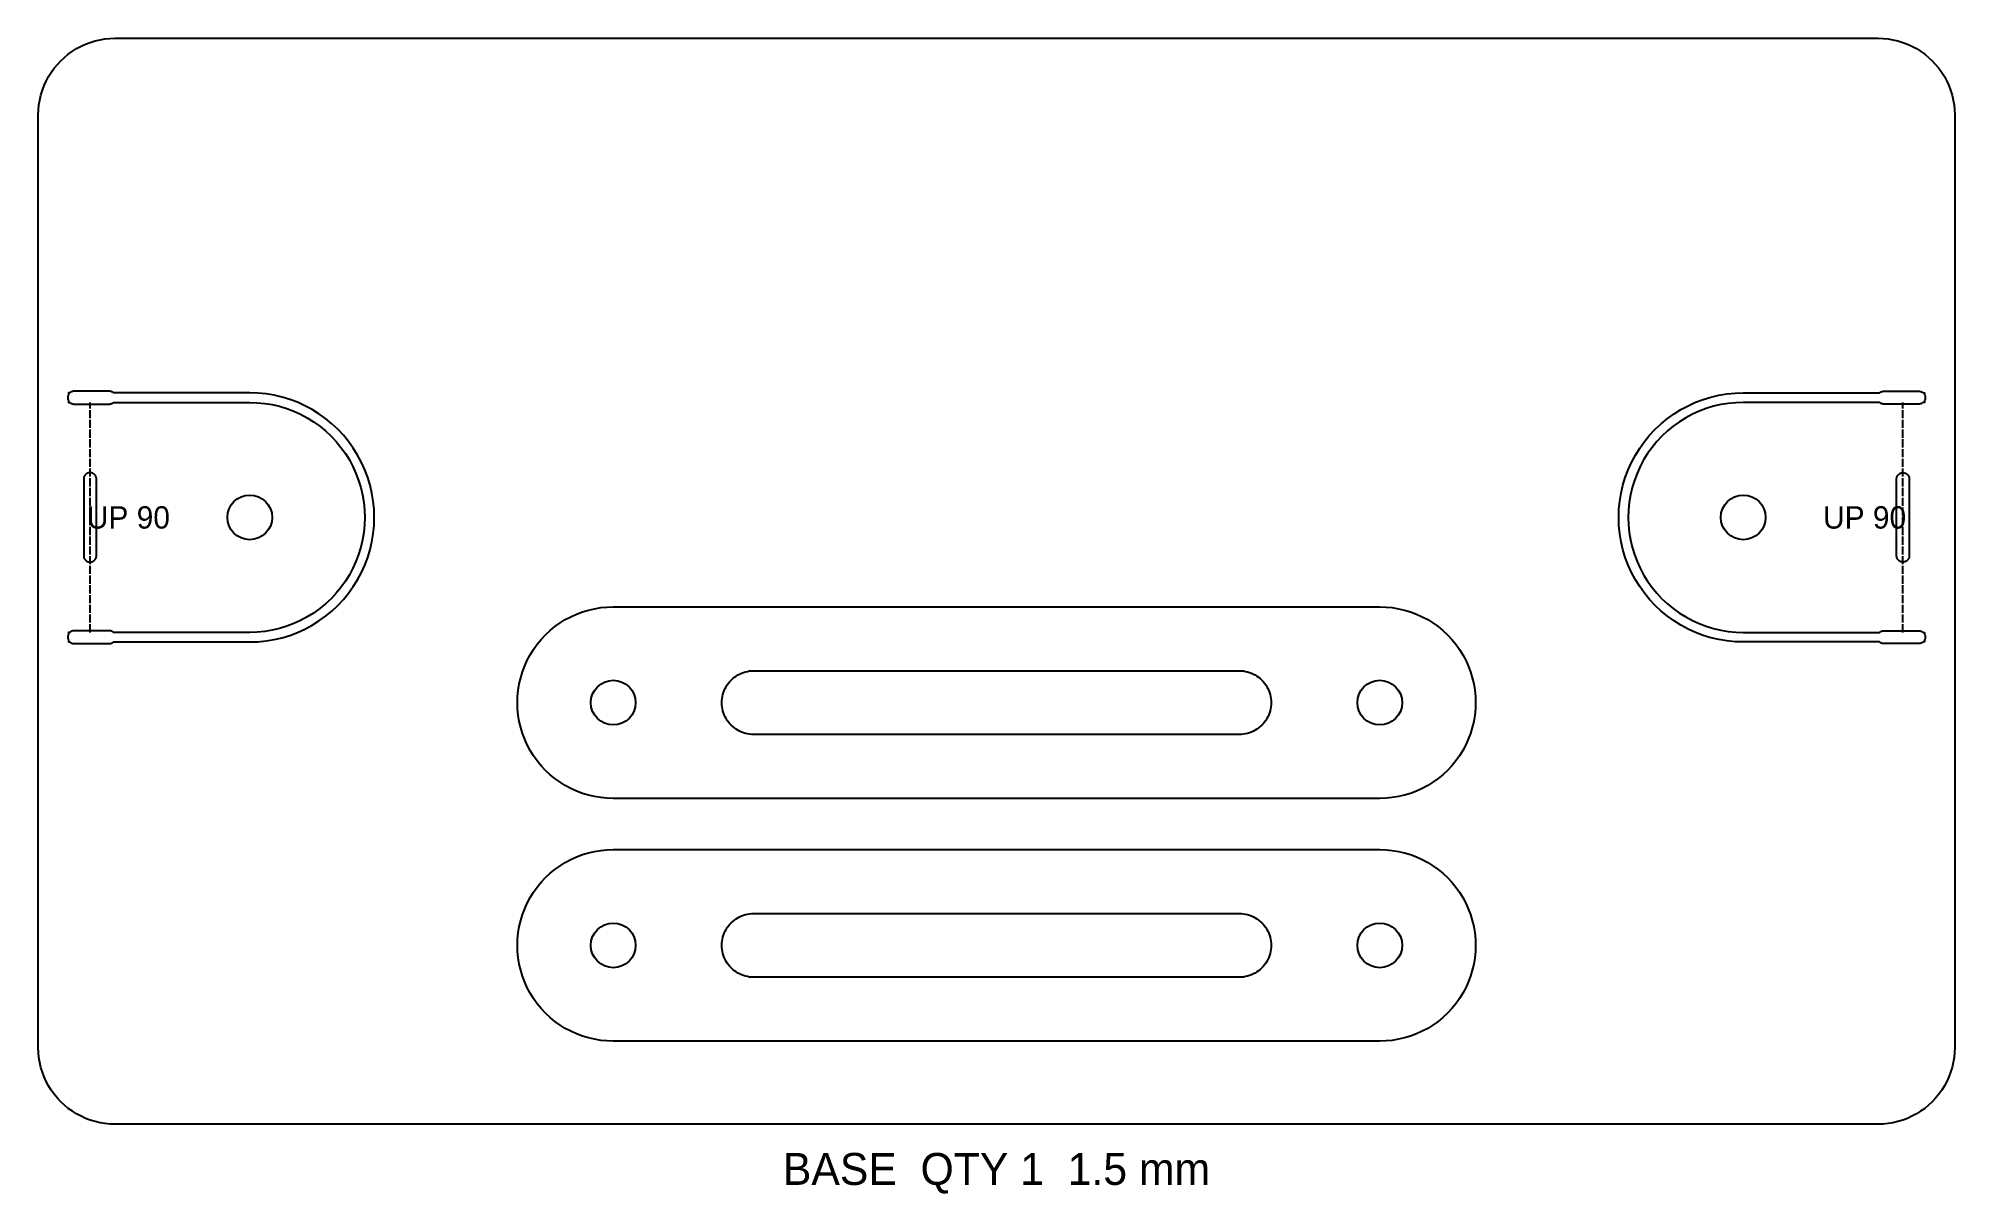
# Model space of a CAD drawing. Header units: millimetres. Extents: x -150 to 150, y -11 to 170.
import ezdxf
from ezdxf.enums import TextEntityAlignment as Align

# ---------------------------------------------------------------- set-up
doc = ezdxf.new("R2010")
doc.units = ezdxf.units.MM
doc.linetypes.add('DASHED', pattern=[1.524, 1.27, -0.254])
for name, color, linetype in [('BEND', 1, 'DASHED'), ('CUT', 7, 'Continuous'), ('LABEL', 3, 'Continuous')]:
    doc.layers.add(name, color=color, linetype=linetype)

msp = doc.modelspace()

# ---------------------------------------------------------------- linework, layer by layer
at = {"layer": 'BEND'}
for p, q in [((-141.9, 77), (-141.9, 113)), ((141.9, 77), (141.9, 113))]:
    msp.add_line(p, q, dxfattribs=at)
at = {"layer": 'CUT'}
for points in [[(150, 12), (149.97, 11.22), (149.9, 10.43), (149.77, 9.66), (149.59, 8.89), (149.36, 8.14), (149.09, 7.41), (148.76, 6.69), (148.39, 6), (147.98, 5.33), (147.52, 4.69), (147.02, 4.09), (146.49, 3.51), (145.91, 2.98), (145.31, 2.48), (144.67, 2.02), (144, 1.61), (143.31, 1.24), (142.59, 0.91), (141.86, 0.64), (141.11, 0.41), (140.34, 0.23), (139.57, 0.1), (138.78, 0.03), (138, 0), (-138, 0), (-138.78, 0.03), (-139.57, 0.1), (-140.34, 0.23), (-141.11, 0.41), (-141.86, 0.64), (-142.59, 0.91), (-143.31, 1.24), (-144, 1.61), (-144.67, 2.02), (-145.31, 2.48), (-145.91, 2.98), (-146.49, 3.51), (-147.02, 4.09), (-147.52, 4.69), (-147.98, 5.33), (-148.39, 6), (-148.76, 6.69), (-149.09, 7.41), (-149.36, 8.14), (-149.59, 8.89), (-149.77, 9.66), (-149.9, 10.43), (-149.97, 11.22), (-150, 12), (-150, 158), (-149.97, 158.78), (-149.9, 159.57), (-149.77, 160.34), (-149.59, 161.11), (-149.36, 161.86), (-149.09, 162.59), (-148.76, 163.31), (-148.39, 164), (-147.98, 164.67), (-147.52, 165.31), (-147.02, 165.91), (-146.49, 166.49), (-145.91, 167.02), (-145.31, 167.52), (-144.67, 167.98), (-144, 168.39), (-143.31, 168.76), (-142.59, 169.09), (-141.86, 169.36), (-141.11, 169.59), (-140.34, 169.77), (-139.57, 169.9), (-138.78, 169.97), (-138, 170), (138, 170), (138.78, 169.97), (139.57, 169.9), (140.34, 169.77), (141.11, 169.59), (141.86, 169.36), (142.59, 169.09), (143.31, 168.76), (144, 168.39), (144.67, 167.98), (145.31, 167.52), (145.91, 167.02), (146.49, 166.49), (147.02, 165.91), (147.52, 165.31), (147.98, 164.67), (148.39, 164), (148.76, 163.31), (149.09, 162.59), (149.36, 161.86), (149.59, 161.11), (149.77, 160.34), (149.9, 159.57), (149.97, 158.78), (150, 158)], [(-144.53, 77.24), (-144.6, 77.23), (-144.66, 77.22), (-144.72, 77.2), (-144.78, 77.17), (-144.84, 77.15), (-144.9, 77.12), (-144.96, 77.08), (-145.01, 77.04), (-145.06, 77), (-145.06, 77), (-145.3, 77), (-145.3, 76.69), (-145.32, 76.63), (-145.35, 76.57), (-145.37, 76.51), (-145.38, 76.45), (-145.39, 76.38), (-145.4, 76.32), (-145.4, 76.25), (-145.4, 76.18), (-145.39, 76.12), (-145.38, 76.05), (-145.37, 75.99), (-145.35, 75.93), (-145.32, 75.87), (-145.3, 75.81), (-145.3, 75.5), (-145.06, 75.5), (-145.06, 75.5), (-145.01, 75.46), (-144.96, 75.42), (-144.9, 75.38), (-144.84, 75.35), (-144.78, 75.33), (-144.72, 75.3), (-144.66, 75.28), (-144.6, 75.27), (-144.53, 75.26), (-144.47, 75.25), (-144.4, 75.25), (-138.9, 75.25), (-138.83, 75.25), (-138.77, 75.26), (-138.7, 75.27), (-138.64, 75.28), (-138.58, 75.3), (-138.52, 75.33), (-138.46, 75.35), (-138.4, 75.38), (-138.34, 75.42), (-138.29, 75.46), (-138.24, 75.5), (-138.24, 75.5), (-116.88, 75.5), (-115.62, 75.54), (-114.35, 75.67), (-113.1, 75.87), (-111.85, 76.16), (-110.63, 76.53), (-109.44, 76.98), (-108.28, 77.51), (-107.15, 78.11), (-106.07, 78.79), (-105.03, 79.53), (-104.04, 80.34), (-103.11, 81.21), (-102.24, 82.14), (-101.43, 83.13), (-100.69, 84.17), (-100.01, 85.25), (-99.41, 86.38), (-98.88, 87.54), (-98.43, 88.73), (-98.06, 89.95), (-97.77, 91.2), (-97.57, 92.45), (-97.44, 93.72), (-97.4, 95), (-97.44, 96.28), (-97.57, 97.55), (-97.77, 98.8), (-98.06, 100.05), (-98.43, 101.27), (-98.88, 102.46), (-99.41, 103.62), (-100.01, 104.75), (-100.69, 105.83), (-101.43, 106.87), (-102.24, 107.86), (-103.11, 108.79), (-104.04, 109.66), (-105.03, 110.47), (-106.07, 111.21), (-107.15, 111.89), (-108.28, 112.49), (-109.44, 113.02), (-110.63, 113.47), (-111.85, 113.84), (-113.1, 114.13), (-114.35, 114.33), (-115.62, 114.46), (-116.88, 114.5), (-138.24, 114.5), (-138.24, 114.5), (-138.29, 114.54), (-138.34, 114.58), (-138.4, 114.62), (-138.46, 114.65), (-138.52, 114.67), (-138.58, 114.7), (-138.64, 114.72), (-138.7, 114.73), (-138.77, 114.74), (-138.83, 114.75), (-138.9, 114.75), (-144.4, 114.75), (-144.47, 114.75), (-144.53, 114.74), (-144.6, 114.73), (-144.66, 114.72), (-144.72, 114.7), (-144.78, 114.67), (-144.84, 114.65), (-144.9, 114.62), (-144.96, 114.58), (-145.01, 114.54), (-145.06, 114.5), (-145.06, 114.5), (-145.3, 114.5), (-145.3, 114.19), (-145.32, 114.13), (-145.35, 114.07), (-145.37, 114.01), (-145.38, 113.95), (-145.39, 113.88), (-145.4, 113.82), (-145.4, 113.75), (-145.4, 113.68), (-145.39, 113.62), (-145.38, 113.55), (-145.37, 113.49), (-145.35, 113.43), (-145.32, 113.37), (-145.3, 113.31), (-145.3, 113), (-145.06, 113), (-145.06, 113), (-145.01, 112.96), (-144.96, 112.92), (-144.9, 112.88), (-144.84, 112.85), (-144.78, 112.83), (-144.72, 112.8), (-144.66, 112.78), (-144.6, 112.77), (-144.53, 112.76), (-144.47, 112.75), (-144.4, 112.75), (-138.9, 112.75), (-138.83, 112.75), (-138.77, 112.76), (-138.7, 112.77), (-138.64, 112.78), (-138.58, 112.8), (-138.52, 112.83), (-138.46, 112.85), (-138.4, 112.88), (-138.34, 112.92), (-138.29, 112.96), (-138.24, 113), (-138.24, 113), (-116.9, 113), (-115.72, 112.96), (-114.55, 112.85), (-113.39, 112.65), (-112.24, 112.39), (-111.11, 112.04), (-110.01, 111.63), (-108.94, 111.14), (-107.9, 110.59), (-106.9, 109.97), (-105.94, 109.28), (-105.03, 108.53), (-104.17, 107.73), (-103.37, 106.87), (-102.62, 105.96), (-101.93, 105), (-101.31, 104), (-100.76, 102.96), (-100.27, 101.89), (-99.86, 100.79), (-99.51, 99.66), (-99.25, 98.51), (-99.05, 97.35), (-98.94, 96.18), (-98.9, 95), (-98.94, 93.82), (-99.05, 92.65), (-99.25, 91.49), (-99.51, 90.34), (-99.86, 89.21), (-100.27, 88.11), (-100.76, 87.04), (-101.31, 86), (-101.93, 85), (-102.62, 84.04), (-103.37, 83.13), (-104.17, 82.27), (-105.03, 81.47), (-105.94, 80.72), (-106.9, 80.03), (-107.9, 79.41), (-108.94, 78.86), (-110.01, 78.37), (-111.11, 77.96), (-112.24, 77.61), (-113.39, 77.35), (-114.55, 77.15), (-115.72, 77.04), (-116.9, 77), (-138.24, 77), (-138.24, 77), (-138.29, 77.04), (-138.34, 77.08), (-138.4, 77.12), (-138.46, 77.15), (-138.52, 77.17), (-138.58, 77.2), (-138.64, 77.22), (-138.7, 77.23), (-138.77, 77.24), (-138.83, 77.25), (-138.9, 77.25), (-144.4, 77.25), (-144.47, 77.25)], [(144.53, 77.24), (144.6, 77.23), (144.66, 77.22), (144.72, 77.2), (144.78, 77.17), (144.84, 77.15), (144.9, 77.12), (144.96, 77.08), (145.01, 77.04), (145.06, 77), (145.06, 77), (145.3, 77), (145.3, 76.69), (145.32, 76.63), (145.35, 76.57), (145.37, 76.51), (145.38, 76.45), (145.39, 76.38), (145.4, 76.32), (145.4, 76.25), (145.4, 76.18), (145.39, 76.12), (145.38, 76.05), (145.37, 75.99), (145.35, 75.93), (145.32, 75.87), (145.3, 75.81), (145.3, 75.5), (145.06, 75.5), (145.06, 75.5), (145.01, 75.46), (144.96, 75.42), (144.9, 75.38), (144.84, 75.35), (144.78, 75.33), (144.72, 75.3), (144.66, 75.28), (144.6, 75.27), (144.53, 75.26), (144.47, 75.25), (144.4, 75.25), (138.9, 75.25), (138.83, 75.25), (138.77, 75.26), (138.7, 75.27), (138.64, 75.28), (138.58, 75.3), (138.52, 75.33), (138.46, 75.35), (138.4, 75.38), (138.34, 75.42), (138.29, 75.46), (138.24, 75.5), (138.24, 75.5), (116.88, 75.5), (115.62, 75.54), (114.35, 75.67), (113.1, 75.87), (111.85, 76.16), (110.63, 76.53), (109.44, 76.98), (108.28, 77.51), (107.15, 78.11), (106.07, 78.79), (105.03, 79.53), (104.04, 80.34), (103.11, 81.21), (102.24, 82.14), (101.43, 83.13), (100.69, 84.17), (100.01, 85.25), (99.41, 86.38), (98.88, 87.54), (98.43, 88.73), (98.06, 89.95), (97.77, 91.2), (97.57, 92.45), (97.44, 93.72), (97.4, 95), (97.44, 96.28), (97.57, 97.55), (97.77, 98.8), (98.06, 100.05), (98.43, 101.27), (98.88, 102.46), (99.41, 103.62), (100.01, 104.75), (100.69, 105.83), (101.43, 106.87), (102.24, 107.86), (103.11, 108.79), (104.04, 109.66), (105.03, 110.47), (106.07, 111.21), (107.15, 111.89), (108.28, 112.49), (109.44, 113.02), (110.63, 113.47), (111.85, 113.84), (113.1, 114.13), (114.35, 114.33), (115.62, 114.46), (116.88, 114.5), (138.24, 114.5), (138.24, 114.5), (138.29, 114.54), (138.34, 114.58), (138.4, 114.62), (138.46, 114.65), (138.52, 114.67), (138.58, 114.7), (138.64, 114.72), (138.7, 114.73), (138.77, 114.74), (138.83, 114.75), (138.9, 114.75), (144.4, 114.75), (144.47, 114.75), (144.53, 114.74), (144.6, 114.73), (144.66, 114.72), (144.72, 114.7), (144.78, 114.67), (144.84, 114.65), (144.9, 114.62), (144.96, 114.58), (145.01, 114.54), (145.06, 114.5), (145.06, 114.5), (145.3, 114.5), (145.3, 114.19), (145.32, 114.13), (145.35, 114.07), (145.37, 114.01), (145.38, 113.95), (145.39, 113.88), (145.4, 113.82), (145.4, 113.75), (145.4, 113.68), (145.39, 113.62), (145.38, 113.55), (145.37, 113.49), (145.35, 113.43), (145.32, 113.37), (145.3, 113.31), (145.3, 113), (145.06, 113), (145.06, 113), (145.01, 112.96), (144.96, 112.92), (144.9, 112.88), (144.84, 112.85), (144.78, 112.83), (144.72, 112.8), (144.66, 112.78), (144.6, 112.77), (144.53, 112.76), (144.47, 112.75), (144.4, 112.75), (138.9, 112.75), (138.83, 112.75), (138.77, 112.76), (138.7, 112.77), (138.64, 112.78), (138.58, 112.8), (138.52, 112.83), (138.46, 112.85), (138.4, 112.88), (138.34, 112.92), (138.29, 112.96), (138.24, 113), (138.24, 113), (116.9, 113), (115.72, 112.96), (114.55, 112.85), (113.39, 112.65), (112.24, 112.39), (111.11, 112.04), (110.01, 111.63), (108.94, 111.14), (107.9, 110.59), (106.9, 109.97), (105.94, 109.28), (105.03, 108.53), (104.17, 107.73), (103.37, 106.87), (102.62, 105.96), (101.93, 105), (101.31, 104), (100.76, 102.96), (100.27, 101.89), (99.86, 100.79), (99.51, 99.66), (99.25, 98.51), (99.05, 97.35), (98.94, 96.18), (98.9, 95), (98.94, 93.82), (99.05, 92.65), (99.25, 91.49), (99.51, 90.34), (99.86, 89.21), (100.27, 88.11), (100.76, 87.04), (101.31, 86), (101.93, 85), (102.62, 84.04), (103.37, 83.13), (104.17, 82.27), (105.03, 81.47), (105.94, 80.72), (106.9, 80.03), (107.9, 79.41), (108.94, 78.86), (110.01, 78.37), (111.11, 77.96), (112.24, 77.61), (113.39, 77.35), (114.55, 77.15), (115.72, 77.04), (116.9, 77), (138.24, 77), (138.24, 77), (138.29, 77.04), (138.34, 77.08), (138.4, 77.12), (138.46, 77.15), (138.52, 77.17), (138.58, 77.2), (138.64, 77.22), (138.7, 77.23), (138.77, 77.24), (138.83, 77.25), (138.9, 77.25), (144.4, 77.25), (144.47, 77.25)], [(-140.9, 101), (-140.9, 101.07), (-140.91, 101.13), (-140.92, 101.2), (-140.93, 101.26), (-140.95, 101.32), (-140.98, 101.38), (-141, 101.44), (-141.03, 101.5), (-141.07, 101.56), (-141.11, 101.61), (-141.15, 101.66), (-141.19, 101.71), (-141.24, 101.75), (-141.29, 101.79), (-141.34, 101.83), (-141.4, 101.87), (-141.46, 101.9), (-141.52, 101.92), (-141.58, 101.95), (-141.64, 101.97), (-141.7, 101.98), (-141.77, 101.99), (-141.83, 102), (-141.9, 102), (-141.97, 102), (-142.03, 101.99), (-142.1, 101.98), (-142.16, 101.97), (-142.22, 101.95), (-142.28, 101.92), (-142.34, 101.9), (-142.4, 101.87), (-142.46, 101.83), (-142.51, 101.79), (-142.56, 101.75), (-142.61, 101.71), (-142.65, 101.66), (-142.69, 101.61), (-142.73, 101.56), (-142.77, 101.5), (-142.8, 101.44), (-142.82, 101.38), (-142.85, 101.32), (-142.87, 101.26), (-142.88, 101.2), (-142.89, 101.13), (-142.9, 101.07), (-142.9, 101), (-142.9, 89), (-142.9, 88.93), (-142.89, 88.87), (-142.88, 88.8), (-142.87, 88.74), (-142.85, 88.68), (-142.82, 88.62), (-142.8, 88.56), (-142.77, 88.5), (-142.73, 88.44), (-142.69, 88.39), (-142.65, 88.34), (-142.61, 88.29), (-142.56, 88.25), (-142.51, 88.21), (-142.46, 88.17), (-142.4, 88.13), (-142.34, 88.1), (-142.28, 88.08), (-142.22, 88.05), (-142.16, 88.03), (-142.1, 88.02), (-142.03, 88.01), (-141.97, 88), (-141.9, 88), (-141.83, 88), (-141.77, 88.01), (-141.7, 88.02), (-141.64, 88.03), (-141.58, 88.05), (-141.52, 88.08), (-141.46, 88.1), (-141.4, 88.13), (-141.34, 88.17), (-141.29, 88.21), (-141.24, 88.25), (-141.19, 88.29), (-141.15, 88.34), (-141.11, 88.39), (-141.07, 88.44), (-141.03, 88.5), (-141, 88.56), (-140.98, 88.62), (-140.95, 88.68), (-140.93, 88.74), (-140.92, 88.8), (-140.91, 88.87), (-140.9, 88.93), (-140.9, 89)], [(140.9, 101), (140.9, 101.07), (140.91, 101.13), (140.92, 101.2), (140.93, 101.26), (140.95, 101.32), (140.98, 101.38), (141, 101.44), (141.03, 101.5), (141.07, 101.56), (141.11, 101.61), (141.15, 101.66), (141.19, 101.71), (141.24, 101.75), (141.29, 101.79), (141.34, 101.83), (141.4, 101.87), (141.46, 101.9), (141.52, 101.92), (141.58, 101.95), (141.64, 101.97), (141.7, 101.98), (141.77, 101.99), (141.83, 102), (141.9, 102), (141.97, 102), (142.03, 101.99), (142.1, 101.98), (142.16, 101.97), (142.22, 101.95), (142.28, 101.92), (142.34, 101.9), (142.4, 101.87), (142.46, 101.83), (142.51, 101.79), (142.56, 101.75), (142.61, 101.71), (142.65, 101.66), (142.69, 101.61), (142.73, 101.56), (142.77, 101.5), (142.8, 101.44), (142.82, 101.38), (142.85, 101.32), (142.87, 101.26), (142.88, 101.2), (142.89, 101.13), (142.9, 101.07), (142.9, 101), (142.9, 89), (142.9, 88.93), (142.89, 88.87), (142.88, 88.8), (142.87, 88.74), (142.85, 88.68), (142.82, 88.62), (142.8, 88.56), (142.77, 88.5), (142.73, 88.44), (142.69, 88.39), (142.65, 88.34), (142.61, 88.29), (142.56, 88.25), (142.51, 88.21), (142.46, 88.17), (142.4, 88.13), (142.34, 88.1), (142.28, 88.08), (142.22, 88.05), (142.16, 88.03), (142.1, 88.02), (142.03, 88.01), (141.97, 88), (141.9, 88), (141.83, 88), (141.77, 88.01), (141.7, 88.02), (141.64, 88.03), (141.58, 88.05), (141.52, 88.08), (141.46, 88.1), (141.4, 88.13), (141.34, 88.17), (141.29, 88.21), (141.24, 88.25), (141.19, 88.29), (141.15, 88.34), (141.11, 88.39), (141.07, 88.44), (141.03, 88.5), (141, 88.56), (140.98, 88.62), (140.95, 88.68), (140.93, 88.74), (140.92, 88.8), (140.91, 88.87), (140.9, 88.93), (140.9, 89)], [(60, 81), (60.98, 80.97), (61.96, 80.87), (62.93, 80.71), (63.88, 80.49), (64.82, 80.2), (65.74, 79.86), (66.63, 79.45), (67.5, 78.99), (68.33, 78.47), (69.13, 77.9), (69.89, 77.28), (70.61, 76.61), (71.28, 75.89), (71.9, 75.13), (72.47, 74.33), (72.99, 73.5), (73.45, 72.63), (73.86, 71.74), (74.2, 70.82), (74.49, 69.88), (74.71, 68.93), (74.87, 67.96), (74.97, 66.98), (75, 66), (74.97, 65.02), (74.87, 64.04), (74.71, 63.07), (74.49, 62.12), (74.2, 61.18), (73.86, 60.26), (73.45, 59.37), (72.99, 58.5), (72.47, 57.67), (71.9, 56.87), (71.28, 56.11), (70.61, 55.39), (69.89, 54.72), (69.13, 54.1), (68.33, 53.53), (67.5, 53.01), (66.63, 52.55), (65.74, 52.14), (64.82, 51.8), (63.88, 51.51), (62.93, 51.29), (61.96, 51.13), (60.98, 51.03), (60, 51), (-60, 51), (-60.98, 51.03), (-61.96, 51.13), (-62.93, 51.29), (-63.88, 51.51), (-64.82, 51.8), (-65.74, 52.14), (-66.63, 52.55), (-67.5, 53.01), (-68.33, 53.53), (-69.13, 54.1), (-69.89, 54.72), (-70.61, 55.39), (-71.28, 56.11), (-71.9, 56.87), (-72.47, 57.67), (-72.99, 58.5), (-73.45, 59.37), (-73.86, 60.26), (-74.2, 61.18), (-74.49, 62.12), (-74.71, 63.07), (-74.87, 64.04), (-74.97, 65.02), (-75, 66), (-74.97, 66.98), (-74.87, 67.96), (-74.71, 68.93), (-74.49, 69.88), (-74.2, 70.82), (-73.86, 71.74), (-73.45, 72.63), (-72.99, 73.5), (-72.47, 74.33), (-71.9, 75.13), (-71.28, 75.89), (-70.61, 76.61), (-69.89, 77.28), (-69.13, 77.9), (-68.33, 78.47), (-67.5, 78.99), (-66.63, 79.45), (-65.74, 79.86), (-64.82, 80.2), (-63.88, 80.49), (-62.93, 80.71), (-61.96, 80.87), (-60.98, 80.97), (-60, 81)], [(38, 71), (38.33, 70.99), (38.65, 70.96), (38.98, 70.9), (39.29, 70.83), (39.61, 70.73), (39.91, 70.62), (40.21, 70.48), (40.5, 70.33), (40.78, 70.16), (41.04, 69.97), (41.3, 69.76), (41.54, 69.54), (41.76, 69.3), (41.97, 69.04), (42.16, 68.78), (42.33, 68.5), (42.48, 68.21), (42.62, 67.91), (42.73, 67.61), (42.83, 67.29), (42.9, 66.98), (42.96, 66.65), (42.99, 66.33), (43, 66), (42.99, 65.67), (42.96, 65.35), (42.9, 65.02), (42.83, 64.71), (42.73, 64.39), (42.62, 64.09), (42.48, 63.79), (42.33, 63.5), (42.16, 63.22), (41.97, 62.96), (41.76, 62.7), (41.54, 62.46), (41.3, 62.24), (41.04, 62.03), (40.78, 61.84), (40.5, 61.67), (40.21, 61.52), (39.91, 61.38), (39.61, 61.27), (39.29, 61.17), (38.98, 61.1), (38.65, 61.04), (38.33, 61.01), (38, 61), (-38, 61), (-38.33, 61.01), (-38.65, 61.04), (-38.98, 61.1), (-39.29, 61.17), (-39.61, 61.27), (-39.91, 61.38), (-40.21, 61.52), (-40.5, 61.67), (-40.78, 61.84), (-41.04, 62.03), (-41.3, 62.24), (-41.54, 62.46), (-41.76, 62.7), (-41.97, 62.96), (-42.16, 63.22), (-42.33, 63.5), (-42.48, 63.79), (-42.62, 64.09), (-42.73, 64.39), (-42.83, 64.71), (-42.9, 65.02), (-42.96, 65.35), (-42.99, 65.67), (-43, 66), (-42.99, 66.33), (-42.96, 66.65), (-42.9, 66.98), (-42.83, 67.29), (-42.73, 67.61), (-42.62, 67.91), (-42.48, 68.21), (-42.33, 68.5), (-42.16, 68.78), (-41.97, 69.04), (-41.76, 69.3), (-41.54, 69.54), (-41.3, 69.76), (-41.04, 69.97), (-40.78, 70.16), (-40.5, 70.33), (-40.21, 70.48), (-39.91, 70.62), (-39.61, 70.73), (-39.29, 70.83), (-38.98, 70.9), (-38.65, 70.96), (-38.33, 70.99), (-38, 71)], [(60, 43), (60.98, 42.97), (61.96, 42.87), (62.93, 42.71), (63.88, 42.49), (64.82, 42.2), (65.74, 41.86), (66.63, 41.45), (67.5, 40.99), (68.33, 40.47), (69.13, 39.9), (69.89, 39.28), (70.61, 38.61), (71.28, 37.89), (71.9, 37.13), (72.47, 36.33), (72.99, 35.5), (73.45, 34.63), (73.86, 33.74), (74.2, 32.82), (74.49, 31.88), (74.71, 30.93), (74.87, 29.96), (74.97, 28.98), (75, 28), (74.97, 27.02), (74.87, 26.04), (74.71, 25.07), (74.49, 24.12), (74.2, 23.18), (73.86, 22.26), (73.45, 21.37), (72.99, 20.5), (72.47, 19.67), (71.9, 18.87), (71.28, 18.11), (70.61, 17.39), (69.89, 16.72), (69.13, 16.1), (68.33, 15.53), (67.5, 15.01), (66.63, 14.55), (65.74, 14.14), (64.82, 13.8), (63.88, 13.51), (62.93, 13.29), (61.96, 13.13), (60.98, 13.03), (60, 13), (-60, 13), (-60.98, 13.03), (-61.96, 13.13), (-62.93, 13.29), (-63.88, 13.51), (-64.82, 13.8), (-65.74, 14.14), (-66.63, 14.55), (-67.5, 15.01), (-68.33, 15.53), (-69.13, 16.1), (-69.89, 16.72), (-70.61, 17.39), (-71.28, 18.11), (-71.9, 18.87), (-72.47, 19.67), (-72.99, 20.5), (-73.45, 21.37), (-73.86, 22.26), (-74.2, 23.18), (-74.49, 24.12), (-74.71, 25.07), (-74.87, 26.04), (-74.97, 27.02), (-75, 28), (-74.97, 28.98), (-74.87, 29.96), (-74.71, 30.93), (-74.49, 31.88), (-74.2, 32.82), (-73.86, 33.74), (-73.45, 34.63), (-72.99, 35.5), (-72.47, 36.33), (-71.9, 37.13), (-71.28, 37.89), (-70.61, 38.61), (-69.89, 39.28), (-69.13, 39.9), (-68.33, 40.47), (-67.5, 40.99), (-66.63, 41.45), (-65.74, 41.86), (-64.82, 42.2), (-63.88, 42.49), (-62.93, 42.71), (-61.96, 42.87), (-60.98, 42.97), (-60, 43)], [(38, 33), (38.33, 32.99), (38.65, 32.96), (38.98, 32.9), (39.29, 32.83), (39.61, 32.73), (39.91, 32.62), (40.21, 32.48), (40.5, 32.33), (40.78, 32.16), (41.04, 31.97), (41.3, 31.76), (41.54, 31.54), (41.76, 31.3), (41.97, 31.04), (42.16, 30.78), (42.33, 30.5), (42.48, 30.21), (42.62, 29.91), (42.73, 29.61), (42.83, 29.29), (42.9, 28.98), (42.96, 28.65), (42.99, 28.33), (43, 28), (42.99, 27.67), (42.96, 27.35), (42.9, 27.02), (42.83, 26.71), (42.73, 26.39), (42.62, 26.09), (42.48, 25.79), (42.33, 25.5), (42.16, 25.22), (41.97, 24.96), (41.76, 24.7), (41.54, 24.46), (41.3, 24.24), (41.04, 24.03), (40.78, 23.84), (40.5, 23.67), (40.21, 23.52), (39.91, 23.38), (39.61, 23.27), (39.29, 23.17), (38.98, 23.1), (38.65, 23.04), (38.33, 23.01), (38, 23), (-38, 23), (-38.33, 23.01), (-38.65, 23.04), (-38.98, 23.1), (-39.29, 23.17), (-39.61, 23.27), (-39.91, 23.38), (-40.21, 23.52), (-40.5, 23.67), (-40.78, 23.84), (-41.04, 24.03), (-41.3, 24.24), (-41.54, 24.46), (-41.76, 24.7), (-41.97, 24.96), (-42.16, 25.22), (-42.33, 25.5), (-42.48, 25.79), (-42.62, 26.09), (-42.73, 26.39), (-42.83, 26.71), (-42.9, 27.02), (-42.96, 27.35), (-42.99, 27.67), (-43, 28), (-42.99, 28.33), (-42.96, 28.65), (-42.9, 28.98), (-42.83, 29.29), (-42.73, 29.61), (-42.62, 29.91), (-42.48, 30.21), (-42.33, 30.5), (-42.16, 30.78), (-41.97, 31.04), (-41.76, 31.3), (-41.54, 31.54), (-41.3, 31.76), (-41.04, 31.97), (-40.78, 32.16), (-40.5, 32.33), (-40.21, 32.48), (-39.91, 32.62), (-39.61, 32.73), (-39.29, 32.83), (-38.98, 32.9), (-38.65, 32.96), (-38.33, 32.99), (-38, 33)]]:
    msp.add_lwpolyline(points, close=True, dxfattribs=at)
for centre in [(-116.9, 95), (116.9, 95), (-60, 66), (60, 66), (-60, 28), (60, 28)]:
    msp.add_circle(centre, 3.5, dxfattribs=at)

# ---------------------------------------------------------------- texts
at = {"layer": 'LABEL'}
for s, height, p in [('UP 90', 3.5, (-135.9, 95)), ('UP 90', 3.5, (135.9, 95)), ('BASE  QTY 1  1.5 mm', 5, (0, -7))]:
    msp.add_text(s, height=height, dxfattribs=at).set_placement(p, align=Align.MIDDLE_CENTER)

doc.saveas('drawing.dxf')
